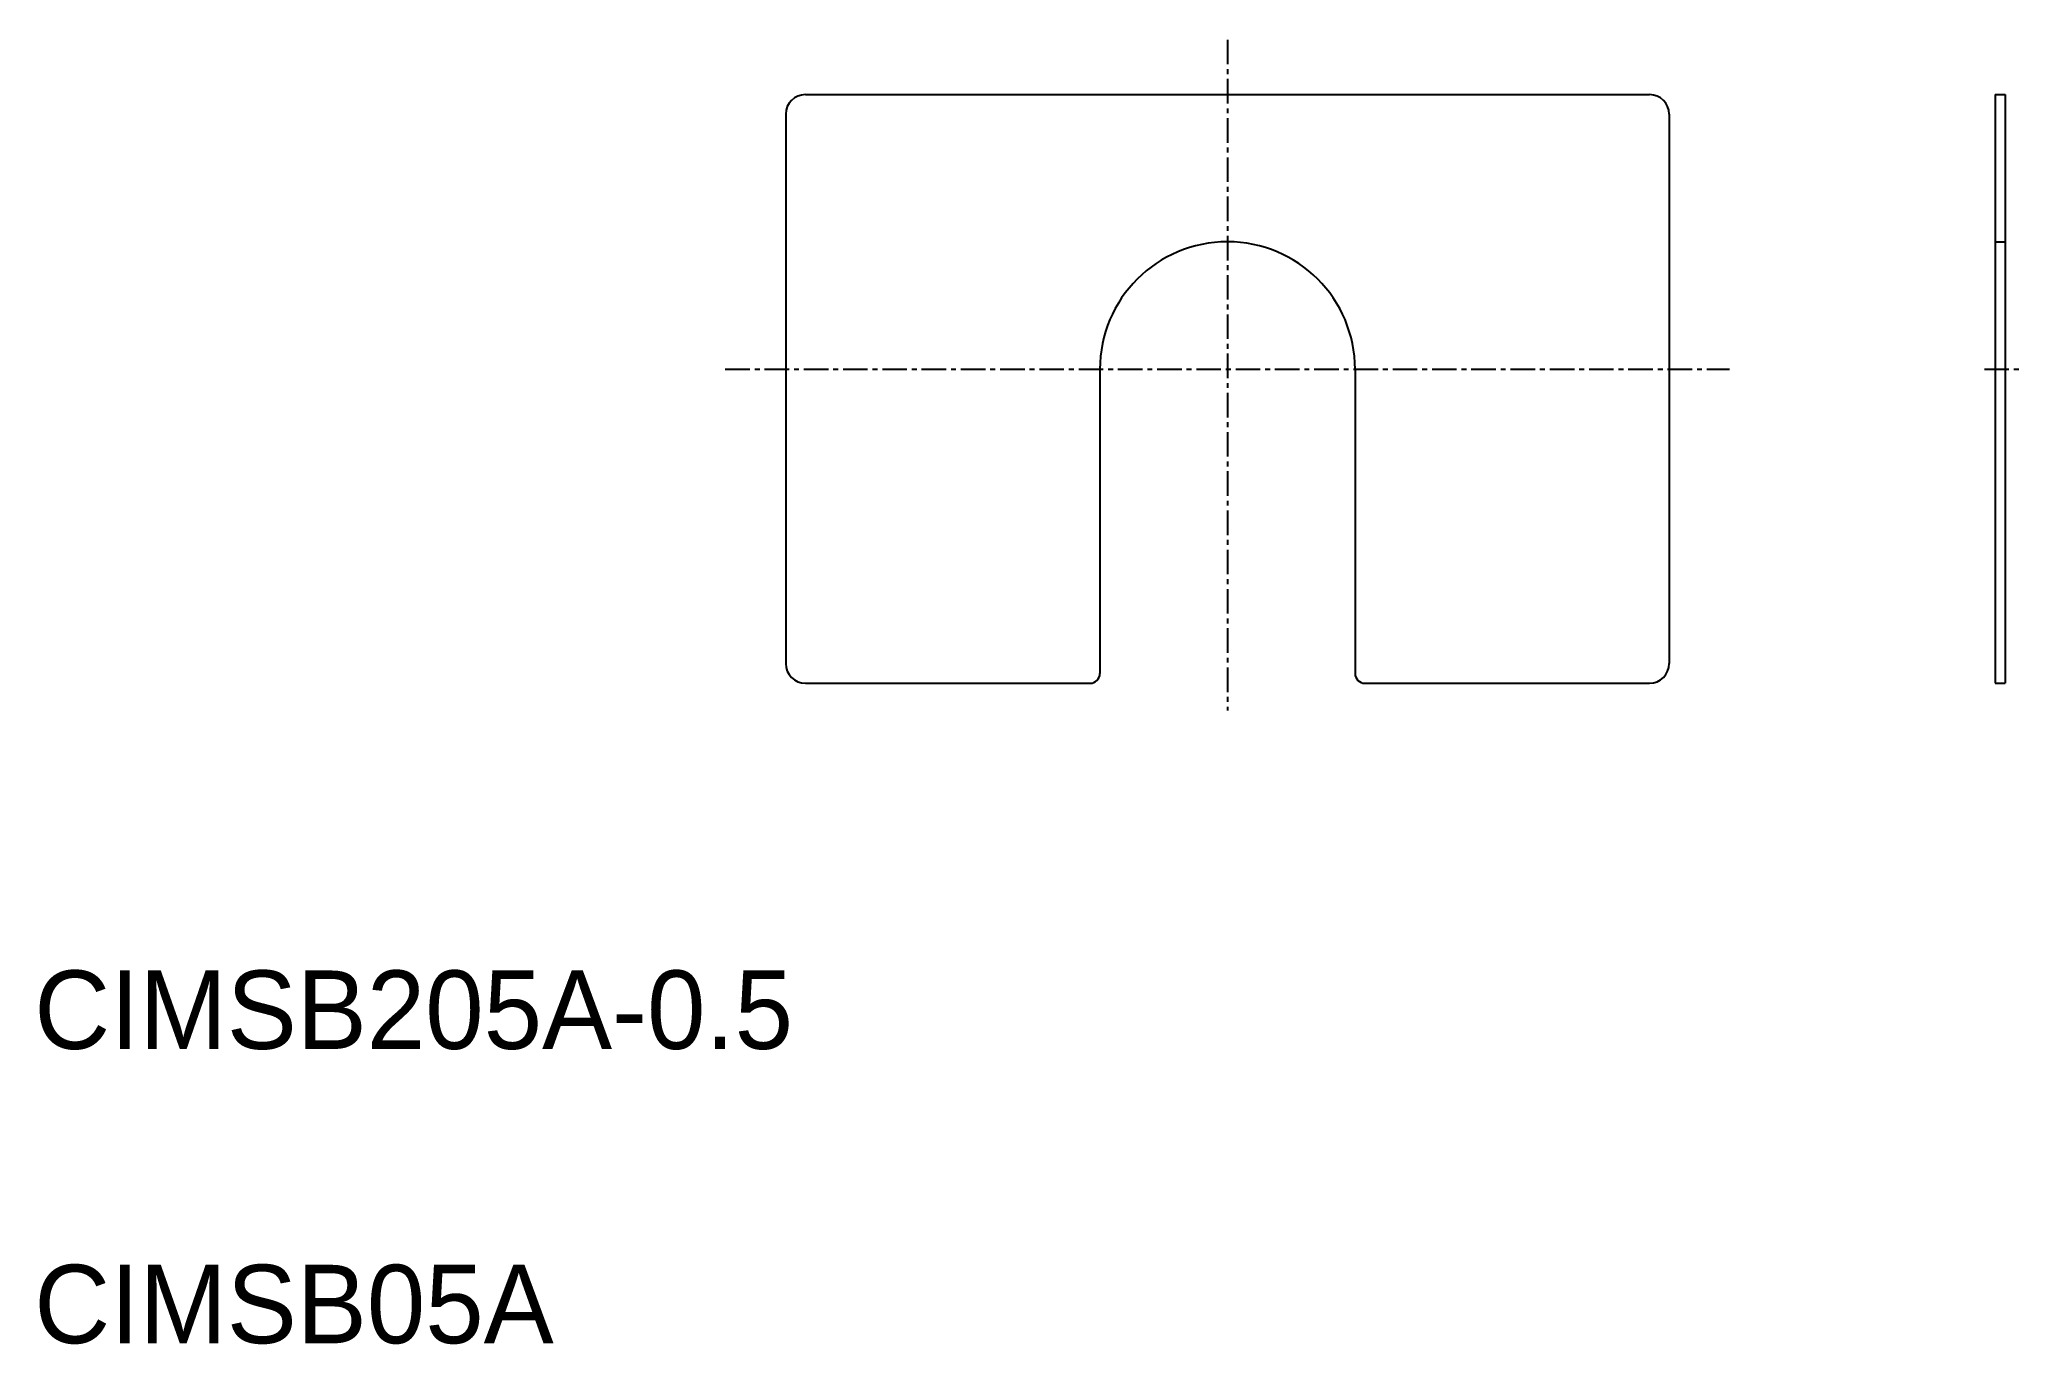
# Model space of a CAD drawing. Extents: x 10 to 111, y 10 to 76.
import ezdxf

# ---------------------------------------------------------------- set-up
doc = ezdxf.new("R2010")
doc.units = 0
doc.linetypes.add('CENTER', pattern=[2, 1.25, -0.25, 0.25, -0.25])
doc.linetypes.add('DASHED', pattern=[0.75, 0.5, -0.25])
doc.layers.get('0').update_dxf_attribs({"linetype": 'CONTINUOUS'})
doc.layers.add('CENTER', color=1, linetype='CENTER')

msp = doc.modelspace()

# ---------------------------------------------------------------- linework, layer by layer
at = {"color": 7, "linetype": 'CONTINUOUS'}
for p, q in [((49.28, 73.64), (92.28, 73.64)), ((109.89, 73.64), (109.89, 43.64)), ((109.89, 73.64), (110.39, 73.64)), ((110.39, 73.64), (110.39, 43.64)), ((48.28, 72.64), (48.28, 44.64)), ((93.28, 72.64), (93.28, 44.64)), ((64.28, 59.64), (64.28, 44.14)), ((77.28, 59.64), (77.28, 44.14)), ((77.28, 51.89), (77.28, 51.89)), ((49.28, 43.64), (63.78, 43.64)), ((77.78, 43.64), (92.28, 43.64)), ((109.89, 43.64), (110.39, 43.64))]:
    msp.add_line(p, q, dxfattribs=at)
at = {"color": 3, "linetype": 'DASHED'}
msp.add_line((109.89, 66.14), (110.39, 66.14), dxfattribs=at)
msp.add_line((77.28, 55.77), (77.28, 55.77))
at = {"color": 7, "linetype": 'CONTINUOUS'}
for centre, radius, start, end in [((49.28, 72.64), 1, 90, 180), ((92.28, 72.64), 1, 0, 90), ((70.78, 59.64), 6.5, 0, 180), ((49.28, 44.64), 1, 180, 270), ((92.28, 44.64), 1, 270, 0), ((63.78, 44.14), 0.5, 270, 0), ((77.78, 44.14), 0.5, 180, 270), ((77.78, 44.14), 0.5, 180, 270)]:
    msp.add_arc(centre, radius, start, end, dxfattribs=at)
at = {"layer": 'CENTER', "color": 1, "linetype": 'CENTER'}
for p, q in [((70.78, 76.44), (70.78, 42.25)), ((45.2, 59.64), (96.36, 59.64)), ((109.34, 59.64), (111.27, 59.64))]:
    msp.add_line(p, q, dxfattribs=at)

# ---------------------------------------------------------------- texts
at = {"color": 7, "linetype": 'CONTINUOUS'}
for s, p in [('CIMSB205A-0.5', (10, 25)), ('CIMSB05A', (10, 10))]:
    msp.add_text(s, height=4, dxfattribs=at).set_placement(p)

doc.saveas('drawing.dxf')
